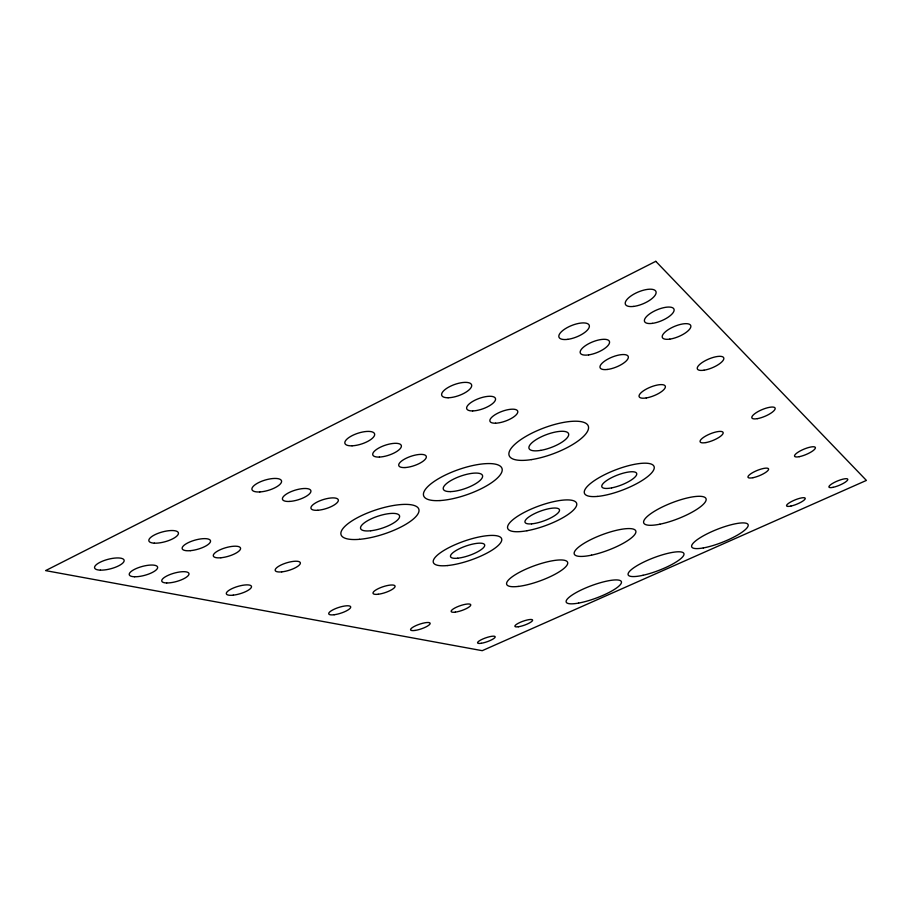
<?xml version="1.0" encoding="UTF-8"?>
<svg xmlns="http://www.w3.org/2000/svg" width="912" height="912" viewBox="0 0 912 912"><rect width="100%" height="100%" fill="white"/><g stroke="black" fill="none" stroke-linecap="round" stroke-linejoin="round"><path stroke-width="1.37" d="M655.785 261.322L45.6 570.616L482.231 650.678L866.4 480.419L655.785 261.322M597.406 496.424A37.301 10.67 -21.1 0 0 653.858 469.509A37.301 10.67 -21.1 0 0 606.412 473.818A37.301 10.67 -21.1 0 0 597.406 496.424M447.473 565.554A36.138 10.021 -19.2 0 0 501.611 540.782A36.138 10.021 -19.2 0 0 453.412 545.456A36.138 10.021 -19.2 0 0 447.473 565.554M526.965 530.738A36.662 10.351 -20.1 0 0 576.692 503.561A36.662 10.351 -20.1 0 0 522.838 513.16A36.662 10.351 -20.1 0 0 526.965 530.738M439.983 500.563A41.496 13.235 -19.3 0 0 502.045 471.23A41.496 13.235 -19.3 0 0 446.39 474.548A41.496 13.235 -19.3 0 0 439.983 500.563M531.468 459.602A42.226 13.726 -20.5 0 0 588.445 426.599A42.226 13.726 -20.5 0 0 526.247 436.198A42.226 13.726 -20.5 0 0 531.468 459.602M359.465 539.323A40.949 12.722 -18.2 0 0 419.007 510.845A40.949 12.722 -18.2 0 0 361.289 515.736A40.949 12.722 -18.2 0 0 359.465 539.323M518.198 586.439A32.399 8.083 -19.9 0 0 567.401 564.403A32.399 8.083 -19.9 0 0 525.791 569.213A32.399 8.083 -19.9 0 0 518.198 586.439M591.535 555.157A32.866 8.311 -20.6 0 0 635.846 531.137A32.866 8.311 -20.6 0 0 587.681 541.238A32.866 8.311 -20.6 0 0 591.535 555.157M659.9 524.195A33.436 8.527 -21.3 0 0 706.15 499.24A33.436 8.527 -21.3 0 0 658.544 508.919A33.436 8.527 -21.3 0 0 659.9 524.195M703.334 547.93A30.313 6.965 -21.5 0 0 748.068 526.087A30.313 6.965 -21.5 0 0 708.282 533.258A30.313 6.965 -21.5 0 0 703.334 547.93M643.04 575.278A29.811 6.806 -20.9 0 0 683.977 553.858A29.811 6.806 -20.9 0 0 641.113 563.399A29.811 6.806 -20.9 0 0 643.04 575.278M578.596 603.083A29.389 6.646 -20.3 0 0 621.425 582.677A29.389 6.646 -20.3 0 0 581.434 589.87A29.389 6.646 -20.3 0 0 578.596 603.083M154.322 543.164A15.276 5.073 -15.2 0 0 178.262 534.181A15.276 5.073 -15.2 0 0 158.346 533.235A15.276 5.073 -15.2 0 0 154.322 543.164M100.423 570.148A15.23 4.902 -14.6 0 0 124.043 561.279A15.23 4.902 -14.6 0 0 103.626 560.72A15.23 4.902 -14.6 0 0 100.423 570.148M134.645 576.76A14.66 4.606 -15.1 0 0 157.502 568.187A14.66 4.606 -15.1 0 0 138.202 567.743A14.66 4.606 -15.1 0 0 134.645 576.76M166.702 582.962A14.125 4.343 -15.6 0 0 188.841 574.663A14.125 4.343 -15.6 0 0 170.567 574.321A14.125 4.343 -15.6 0 0 166.702 582.962M220.886 557.756A14.182 4.48 -16.2 0 0 240.563 548.192A14.182 4.48 -16.2 0 0 219.325 550.141A14.182 4.48 -16.2 0 0 220.886 557.756M190.289 550.666A14.706 4.765 -15.7 0 0 210.501 540.748A14.706 4.765 -15.7 0 0 188.225 542.674A14.706 4.765 -15.7 0 0 190.289 550.666M289.822 501.418A14.843 5.05 -17 0 0 310.935 491.044A14.843 5.05 -17 0 0 289.264 492.469A14.843 5.05 -17 0 0 289.822 501.418M317.821 510.264A14.318 4.731 -17.4 0 0 338.363 500.278A14.318 4.731 -17.4 0 0 317.707 501.76A14.318 4.731 -17.4 0 0 317.821 510.264M404.996 467.56A14.501 4.948 -18.7 0 0 426.326 457.197A14.501 4.948 -18.7 0 0 406.228 458.223A14.501 4.948 -18.7 0 0 404.996 467.56M379.438 457.06A15.014 5.29 -18.3 0 0 401.394 446.287A15.014 5.29 -18.3 0 0 380.315 447.233A15.014 5.29 -18.3 0 0 379.438 457.06M495.558 423.202A14.752 5.153 -20.1 0 0 517.72 412.418A14.752 5.153 -20.1 0 0 498.237 412.976A14.752 5.153 -20.1 0 0 495.558 423.202M472.667 410.924A15.276 5.529 -19.8 0 0 495.501 399.718A15.276 5.529 -19.8 0 0 475.084 400.14A15.276 5.529 -19.8 0 0 472.667 410.924M607.369 369.463A15.139 5.381 -21.9 0 0 628.357 357.071A15.139 5.381 -21.9 0 0 606.765 359.727A15.139 5.381 -21.9 0 0 607.369 369.463M669.796 339.127A15.413 5.495 -22.9 0 0 690.874 326.12A15.413 5.495 -22.9 0 0 668.918 329.243A15.413 5.495 -22.9 0 0 669.796 339.127M652.411 323.361A15.96 5.905 -22.9 0 0 674.116 309.727A15.96 5.905 -22.9 0 0 651.225 312.827A15.96 5.905 -22.9 0 0 652.411 323.361M588.662 354.893A15.675 5.78 -21.8 0 0 609.512 341.715A15.675 5.78 -21.8 0 0 586.382 345.044A15.675 5.78 -21.8 0 0 588.662 354.893M567.857 339.332A16.256 6.224 -21.6 0 0 589.3 325.527A16.256 6.224 -21.6 0 0 565.132 328.833A16.256 6.224 -21.6 0 0 567.857 339.332M633.726 306.409A16.553 6.373 -22.8 0 0 656.093 292.091A16.553 6.373 -22.8 0 0 632.164 295.157A16.553 6.373 -22.8 0 0 633.726 306.409M259.852 491.933A15.401 5.392 -16.5 0 0 281.58 481.16A15.401 5.392 -16.5 0 0 258.814 482.516A15.401 5.392 -16.5 0 0 259.852 491.933M352.055 445.808A15.572 5.666 -17.9 0 0 374.672 434.591A15.572 5.666 -17.9 0 0 352.522 435.434A15.572 5.666 -17.9 0 0 352.055 445.808M448.111 397.757A15.835 5.939 -19.5 0 0 471.664 386.072A15.835 5.939 -19.5 0 0 450.209 386.346A15.835 5.939 -19.5 0 0 448.111 397.757M233.267 595.16A13.099 3.819 -16.5 0 0 251.495 586.462A13.099 3.819 -16.5 0 0 231.979 588.639A13.099 3.819 -16.5 0 0 233.267 595.16M281.751 571.87A13.156 3.933 -17.1 0 0 300.379 562.989A13.156 3.933 -17.1 0 0 281.124 564.961A13.156 3.933 -17.1 0 0 281.751 571.87M646.255 397.94A14.079 4.628 -22 0 0 665.372 386.483A14.079 4.628 -22 0 0 645.058 389.789A14.079 4.628 -22 0 0 646.255 397.94M704.03 370.204A14.318 4.72 -22.9 0 0 723.854 358.382A14.318 4.72 -22.9 0 0 703.733 361.528A14.318 4.72 -22.9 0 0 704.03 370.204M757.405 418.642A12.62 3.637 -22.9 0 0 775.189 408.599A12.62 3.637 -22.9 0 0 757.838 411.7A12.62 3.637 -22.9 0 0 757.405 418.642M705.956 442.571A12.426 3.58 -22.2 0 0 723.193 432.801A12.426 3.58 -22.2 0 0 705.683 436.027A12.426 3.58 -22.2 0 0 705.956 442.571M378.229 594.248A11.594 3.124 -18.3 0 0 395.09 586.439A11.594 3.124 -18.3 0 0 378.822 588.388A11.594 3.124 -18.3 0 0 378.229 594.248M334.168 614.745A11.525 3.055 -17.8 0 0 350.721 607.084A11.525 3.055 -17.8 0 0 334.225 609.193A11.525 3.055 -17.8 0 0 334.168 614.745M415.006 630.443A10.317 2.485 -18.7 0 0 430.156 623.591A10.317 2.485 -18.7 0 0 415.929 625.621A10.317 2.485 -18.7 0 0 415.006 630.443M455.35 612.134A10.385 2.542 -19.1 0 0 470.752 605.169A10.385 2.542 -19.1 0 0 456.718 607.073A10.385 2.542 -19.1 0 0 455.35 612.134M518.415 626.761A9.416 2.098 -19.6 0 0 532.585 620.468A9.416 2.098 -19.6 0 0 520.273 622.315A9.416 2.098 -19.6 0 0 518.415 626.761M481.228 643.291A9.348 2.063 -19.3 0 0 495.182 637.112A9.348 2.063 -19.3 0 0 482.699 639.05A9.348 2.063 -19.3 0 0 481.228 643.291M790.898 506.08A10.066 2.314 -22.2 0 0 805.262 498.568A10.066 2.314 -22.2 0 0 791.57 501.509A10.066 2.314 -22.2 0 0 790.898 506.08M833.066 487.327A10.203 2.348 -22.6 0 0 847.795 479.644A10.203 2.348 -22.6 0 0 834.206 482.505A10.203 2.348 -22.6 0 0 833.066 487.327M752.947 477.706A11.126 2.85 -22.2 0 0 768.622 469.213A11.126 2.85 -22.2 0 0 753.255 472.291A11.126 2.85 -22.2 0 0 752.947 477.706M799.3 456.673A11.286 2.884 -22.8 0 0 815.419 447.963A11.286 2.884 -22.8 0 0 800.177 450.95A11.286 2.884 -22.8 0 0 799.3 456.673M457.733 558.201A18.069 5.005 -19.2 0 0 484.66 545.775A18.069 5.005 -19.2 0 0 460.378 548.26A18.069 5.005 -19.2 0 0 457.733 558.201M531.582 523.853A18.32 5.176 -20.1 0 0 559.364 511.028A18.32 5.176 -20.1 0 0 535.732 513.068A18.32 5.176 -20.1 0 0 531.582 523.853M611.61 487.886A18.65 5.335 -21.1 0 0 636.724 473.602A18.65 5.335 -21.1 0 0 609.444 478.823A18.65 5.335 -21.1 0 0 611.61 487.886M450.676 491.602A20.748 6.612 -19.3 0 0 482.414 477.307A20.748 6.612 -19.3 0 0 455.681 478.116A20.748 6.612 -19.3 0 0 450.676 491.602M540.805 450.357A21.113 6.863 -20.5 0 0 568.586 433.736A21.113 6.863 -20.5 0 0 536.997 439.094A21.113 6.863 -20.5 0 0 540.805 450.357M370.728 530.761A20.463 6.35 -18.2 0 0 399.616 516.26A20.463 6.35 -18.2 0 0 369.884 519.487A20.463 6.35 -18.2 0 0 370.728 530.761"/></g></svg>
